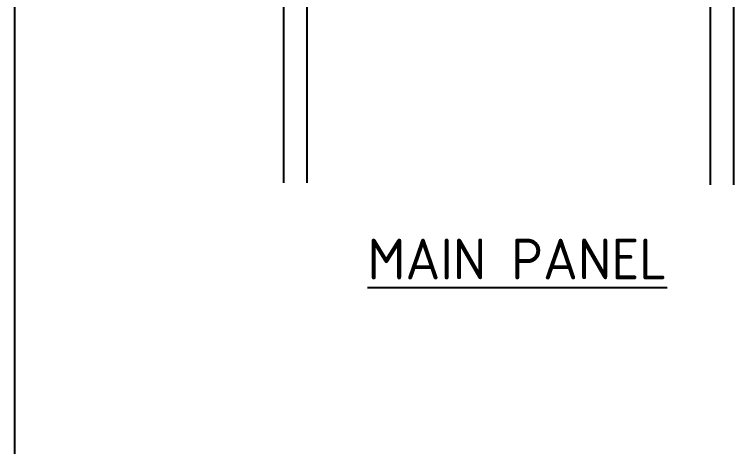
# Model space of a CAD drawing. Extents: x 0 to 420, y 0 to 297.
# Drawn here: x 13 to 74.8, y 81.2 to 118.3 of the extents above; entities that cross this region are included whole.
import ezdxf
from ezdxf.enums import TextEntityAlignment as Align

# ---------------------------------------------------------------- set-up
doc = ezdxf.new("R2010")
doc.units = 0
doc.header["$LTSCALE"] = 0.5
doc.layers.get('0').update_dxf_attribs({"linetype": 'CONTINUOUS'})
for name, color, linetype in [('L25', 1, 'CONTINUOUS'), ('T35', 3, 'CONTINUOUS'), ('TBLK18', 4, 'CONTINUOUS'), ('TBLK25', 1, 'CONTINUOUS'), ('TBLK35', 3, 'CONTINUOUS'), ('TBLK50', 7, 'CONTINUOUS')]:
    doc.layers.add(name, color=color, linetype=linetype)
doc.styles.add('ISO', font='iso3098b.shx')

# ---------------------------------------------------------------- blocks, each defined once
blk = doc.blocks.new('A3BBLK')
at = {"layer": 'TBLK50'}
blk.add_line((13, 292.5), (13, 4.5), dxfattribs=at)
blk = doc.blocks.new('title block')
blk.add_blockref('A3BBLK', (0, 0))
at = {"layer": 'TBLK18', "style": 'ISO'}
blk.add_attdef('MR_DIRECTORATE', text='', height=1.5, dxfattribs=at).set_placement((381.5, 67.119), align=Align.CENTER)
for tag, p in [('STREET_NAME', (355.514, 61.1)), ('SUBURB_POSTCODE', (388.488, 61.1)), ('TELEPHONE_NO.', (368.306, 58.836)), ('FAX_NO.', (393.555, 58.836))]:
    blk.add_attdef(tag, p, '', height=1.5, dxfattribs=at)
at = {"layer": 'TBLK25', "style": 'ISO'}
for tag, height, p in [('MR_BRANCH', 2, (381.5, 64.199)), ('ROAD_SECTION', 1.75, (384.5, 29.162)), ('SLK', 1.75, (384.5, 26.108)), ('CHAINAGE', 1.75, (384.5, 19.205))]:
    blk.add_attdef(tag, text='', height=height, dxfattribs=at).set_placement(p, align=Align.CENTER)
for tag, p, height in [('FILE_NUMBER', (371.773, 53.237), 2.5), ('DESIGNED_/_DRAWN', (371.773, 48.487), 2), ('VERIFIED', (371.773, 43.487), 2), ('APPROVED', (371.773, 38.487), 2), ('LOCAL_AUTHORITY', (370.48, 16.733), 1.25)]:
    blk.add_attdef(tag, p, '', height=height, dxfattribs=at)
at = {"layer": 'TBLK35', "style": 'ISO', "width": 0.9}
for tag, p in [('ROAD_PROJECT&NUMBER', (384.5, 32.231)), ('DRAWING_DESCRIPTION', (384.5, 22.288))]:
    blk.add_attdef(tag, text='', height=2.5, dxfattribs=at).set_placement(p, align=Align.CENTER)
at = {"layer": 'TBLK50', "style": 'ISO'}
blk.add_attdef('DRG_NUMBER', (356.803, 6.021), '', height=5, dxfattribs=at)

msp = doc.modelspace()

# ---------------------------------------------------------------- linework, layer by layer
at = {"layer": 'L25'}
for p, q in [((36.1371961, 122.0648881, 0.0007629), (36.1371961, 103.8252085, 0.0007629)), ((38.1471961, 122.0648881, 0.0007629), (38.1471961, 103.8252085, 0.0007629)), ((72.8038628, 122.0648881, 0.0007629), (72.8038628, 103.6475942, 0.0007629)), ((74.8138628, 122.0648881, 0.0007629), (74.8138628, 103.6475942, 0.0007629))]:
    msp.add_line(p, q, dxfattribs=at)

# ---------------------------------------------------------------- block references
at = {"color": 1}
msp.add_blockref('title block', (-0.0000001, -0.0000002), dxfattribs=at)

# ---------------------------------------------------------------- texts
at = {"layer": 'T35', "style": 'ISO'}
msp.add_text('%%UMAIN PANEL', height=3.5, dxfattribs=at).set_placement((56.2262817, 95.5159001), align=Align.CENTER)

doc.saveas('drawing.dxf')
